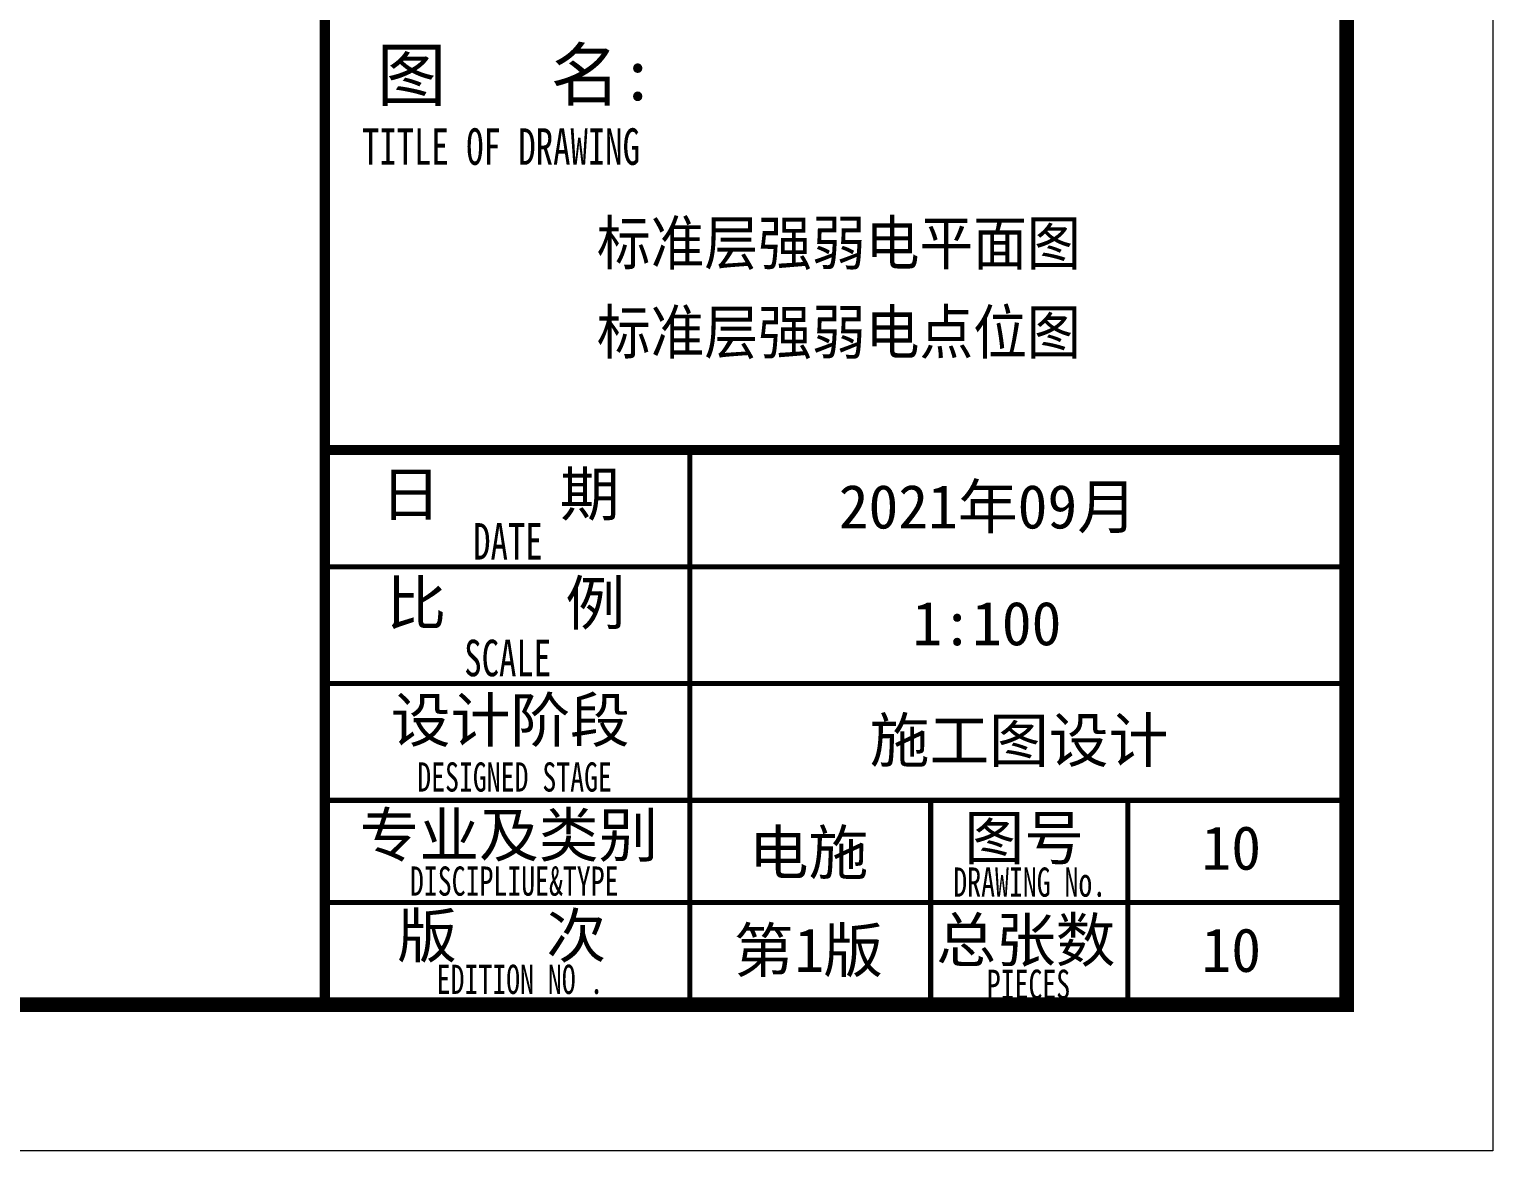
# Model space of a CAD drawing. Extents: x 5031545 to 5313844, y -886381 to -283477.
# Drawn here: x 5303819 to 5313844, y -826981 to -819300 of the extents above; entities that cross this region are included whole.
import ezdxf

# ---------------------------------------------------------------- set-up
doc = ezdxf.new("R2010")
doc.units = 0
doc.header["$LTSCALE"] = 1000
doc.header["$MEASUREMENT"] = 0
doc.layers.add('!!电气', color=1, linetype='CONTINUOUS')
doc.layers.add('图签文字', color=4, linetype='CONTINUOUS')
doc.layers.add('S－GG公共标注', color=7, linetype='CONTINUOUS', lineweight=25)
doc.layers.add('图框', color=147, linetype='CONTINUOUS', lineweight=20)
doc.styles.add('图框宋体', font='', dxfattribs={"width": 0.9})
doc.styles.add('建筑图签-1', font='simhei.ttf', dxfattribs={"width": 0.7})
doc.styles.get('图框宋体').set_extended_font_data('SimSun')

# ---------------------------------------------------------------- blocks, each defined once
blk = doc.blocks.new('A$C1435328E')
at = {"layer": '图框'}
for points, const_width in [([(-7000, -700), (-7000, 56700)], 70), ([(-7000, 3100), (0, 3100)], 70), ([(-4500, 700), (-4500, 3100)], 35), ([(-7000, 2300), (0, 2300)], 35), ([(-7000, 1500), (0, 1500)], 35), ([(-7000, 700), (0, 700)], 35), ([(-7000, 700), (-500, 700)], 35), ([(-4500, -700), (-4500, 700)], 35), ([(-2850, -700), (-2850, 700)], 35), ([(-2850, -700), (-2850, 700)], 35), ([(-2850, -700), (-2850, 700)], 35), ([(-1500, -700), (-1500, 700)], 35), ([(-7000, 0), (-2850, 0)], 35), ([(-2850, 0), (0, 0)], 35)]:
    blk.add_lwpolyline(points, dxfattribs=dict(at, const_width=const_width))
at = {"layer": '图签文字', "color": 7, "style": '建筑图签-1'}
for s, height, p in [('图   名:', 350, (-6645, 5495)), ('日    期', 300, (-6616, 2649)), ('比    例', 300, (-6578, 1902)), ('设计阶段', 300, (-6548, 1100)), ('专业及类别', 300, (-6762, 313)), ('图号', 300, (-2619, 294)), ('版   次 ', 300, (-6504, -377)), ('总张数', 300, (-2812, -406)), ('第 版', 300, (-4199, -477))]:
    blk.add_text(s, height=height, dxfattribs=at).set_placement(p)
at = {"layer": '图签文字', "style": '建筑图签-1', "width": 0.7}
for s, height, p in [('TITLE OF DRAWING', 250, (-6746, 5053)), ('DATE', 250, (-5984, 2349)), ('SCALE', 250, (-6045, 1550)), ('DESIGNED STAGE', 200, (-6367, 760)), ('DISCIPLIUE&TYPE', 200, (-6417, 47)), ('DRAWING No.', 200, (-2695, 40)), ('EDITION NO .', 200, (-6234, -626)), ('PIECES', 200, (-2466, -660))]:
    blk.add_text(s, height=height, dxfattribs=at).set_placement(p)
at = {"layer": '图签文字', "color": 6, "style": '建筑图签-1'}
for s, p in [('2021年09月', (-3480, 2562)), ('1:100', (-2975, 1762)), ('施工图设计', (-3268, 962)), ('电施', (-4096, 193)), ('1', (-3783, -475)), ('10', (-995, -475))]:
    blk.add_text(s, height=300, dxfattribs=at).set_placement(p)

msp = doc.modelspace()

# ---------------------------------------------------------------- linework, layer by layer
at = {"layer": '图框'}
msp.add_lwpolyline([(5229743.6, -767581), (5313843.6, -767581), (5313843.6, -826981), (5229743.6, -826981)], close=True, dxfattribs=at)
msp.add_lwpolyline([(5229743.6, -767581), (5313843.6, -767581), (5313843.6, -826981), (5229743.6, -826981)], close=True, dxfattribs=at)
at = {"layer": '图框', "const_width": 100}
msp.add_lwpolyline([(5312843.6, -825981), (5312843.6, -768581), (5232243.6, -768581), (5232243.6, -825981)], close=True, dxfattribs=at)

# ---------------------------------------------------------------- block references
at = {"layer": '!!电气'}
msp.add_blockref('A$C1435328E', (5312843.6, -825281), dxfattribs=at)

# ---------------------------------------------------------------- texts
at = {"layer": 'S－GG公共标注', "color": 2, "style": '图框宋体', "width": 0.9}
for s, p in [('标准层强弱电平面图', (5307706.7, -820912.5)), ('标准层强弱电点位图', (5307706.7, -821523.7))]:
    msp.add_text(s, height=300, dxfattribs=at).set_placement(p)
at = {"layer": '图签文字', "color": 6, "style": '建筑图签-1'}
msp.add_text('10', height=300, dxfattribs=at).set_placement((5311848.6, -825056.2))

doc.saveas('drawing.dxf')
